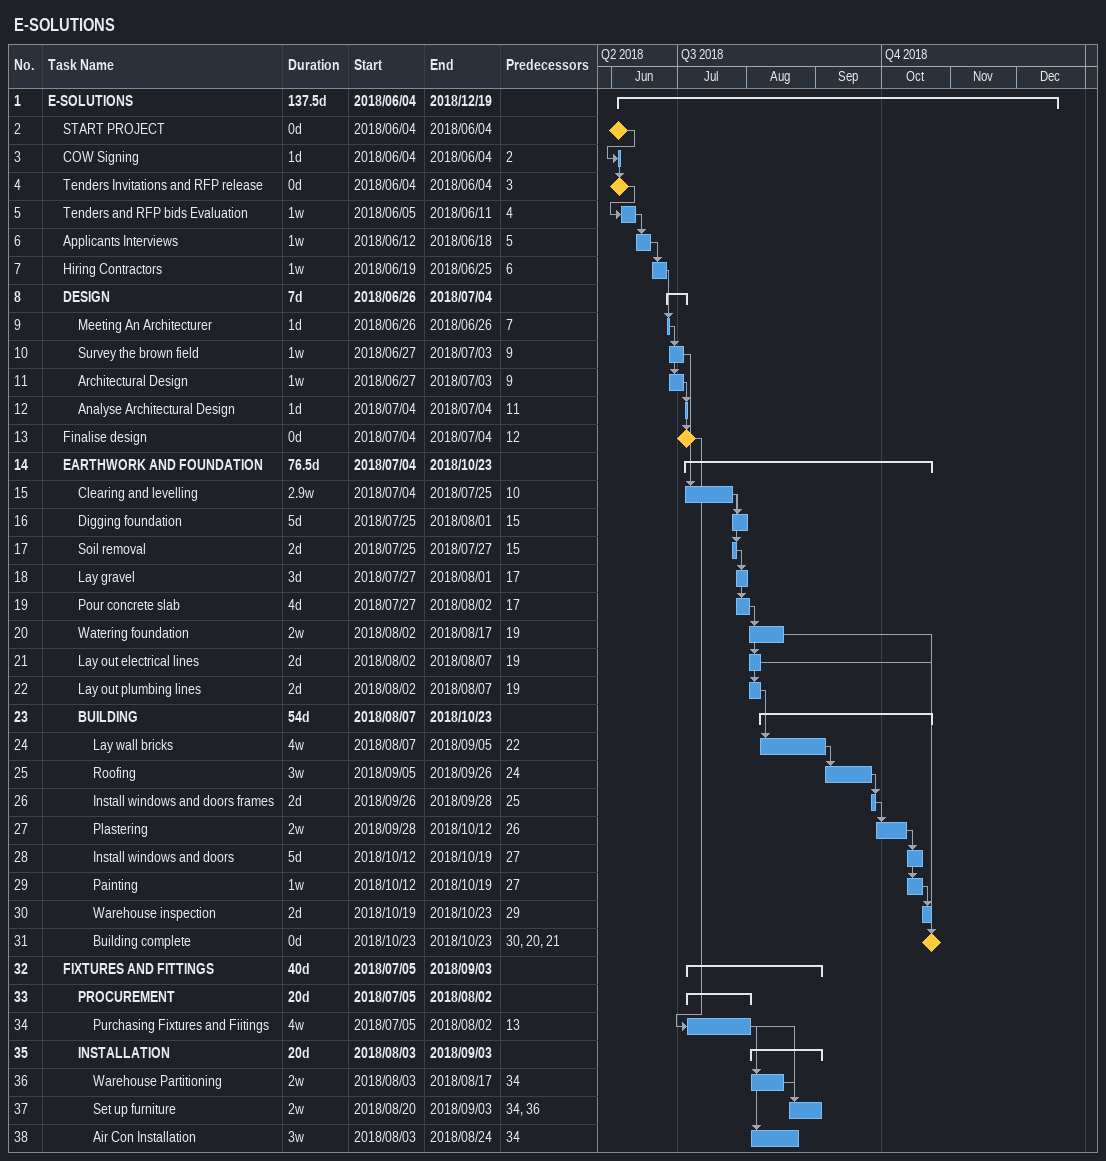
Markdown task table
E-SOLUTIONS

| ID | Level | Task | Duration | Start | Finish | Predecessors |
|---|---|---|---|---|---|---|
| 1 | 1 | **E-SOLUTIONS** | 137.5d | 2018-06-04 | 2018-12-19 |  |
| 2 | 2 | START PROJECT | 0d | 2018-06-04 | 2018-06-04 |  |
| 3 | 2 | COW Signing | 1d | 2018-06-04 | 2018-06-04 | 2 |
| 4 | 2 | Tenders Invitations and RFP release | 0d | 2018-06-04 | 2018-06-04 | 3 |
| 5 | 2 | Tenders and RFP bids Evaluation | 1w | 2018-06-05 | 2018-06-11 | 4 |
| 6 | 2 | Applicants Interviews | 1w | 2018-06-12 | 2018-06-18 | 5 |
| 7 | 2 | Hiring Contractors | 1w | 2018-06-19 | 2018-06-25 | 6 |
| 8 | 2 | **DESIGN** | 7d | 2018-06-26 | 2018-07-04 |  |
| 9 | 3 | Meeting An Architecturer | 1d | 2018-06-26 | 2018-06-26 | 7 |
| 10 | 3 | Survey the brown field | 1w | 2018-06-27 | 2018-07-03 | 9 |
| 11 | 3 | Architectural Design | 1w | 2018-06-27 | 2018-07-03 | 9 |
| 12 | 3 | Analyse Architectural Design | 1d | 2018-07-04 | 2018-07-04 | 11 |
| 13 | 2 | Finalise design | 0d | 2018-07-04 | 2018-07-04 | 12 |
| 14 | 2 | **EARTHWORK AND FOUNDATION** | 76.5d | 2018-07-04 | 2018-10-23 |  |
| 15 | 3 | Clearing and levelling | 2.9w | 2018-07-04 | 2018-07-25 | 10 |
| 16 | 3 | Digging foundation | 5d | 2018-07-25 | 2018-08-01 | 15 |
| 17 | 3 | Soil removal | 2d | 2018-07-25 | 2018-07-27 | 15 |
| 18 | 3 | Lay gravel | 3d | 2018-07-27 | 2018-08-01 | 17 |
| 19 | 3 | Pour concrete slab | 4d | 2018-07-27 | 2018-08-02 | 17 |
| 20 | 3 | Watering foundation | 2w | 2018-08-02 | 2018-08-17 | 19 |
| 21 | 3 | Lay out electrical lines | 2d | 2018-08-02 | 2018-08-07 | 19 |
| 22 | 3 | Lay out plumbing lines | 2d | 2018-08-02 | 2018-08-07 | 19 |
| 23 | 3 | **BUILDING** | 54d | 2018-08-07 | 2018-10-23 |  |
| 24 | 4 | Lay wall bricks | 4w | 2018-08-07 | 2018-09-05 | 22 |
| 25 | 4 | Roofing | 3w | 2018-09-05 | 2018-09-26 | 24 |
| 26 | 4 | Install windows and doors frames | 2d | 2018-09-26 | 2018-09-28 | 25 |
| 27 | 4 | Plastering | 2w | 2018-09-28 | 2018-10-12 | 26 |
| 28 | 4 | Install windows and doors | 5d | 2018-10-12 | 2018-10-19 | 27 |
| 29 | 4 | Painting | 1w | 2018-10-12 | 2018-10-19 | 27 |
| 30 | 4 | Warehouse inspection | 2d | 2018-10-19 | 2018-10-23 | 29 |
| 31 | 4 | Building complete | 0d | 2018-10-23 | 2018-10-23 | 30, 20, 21 |
| 32 | 2 | **FIXTURES AND FITTINGS** | 40d | 2018-07-05 | 2018-09-03 |  |
| 33 | 3 | **PROCUREMENT** | 20d | 2018-07-05 | 2018-08-02 |  |
| 34 | 4 | Purchasing Fixtures and Fiitings | 4w | 2018-07-05 | 2018-08-02 | 13 |
| 35 | 3 | **INSTALLATION** | 20d | 2018-08-03 | 2018-09-03 |  |
| 36 | 4 | Warehouse Partitioning | 2w | 2018-08-03 | 2018-08-17 | 34 |
| 37 | 4 | Set up furniture | 2w | 2018-08-20 | 2018-09-03 | 34, 36 |
| 38 | 4 | Air Con Installation | 3w | 2018-08-03 | 2018-08-24 | 34 |
